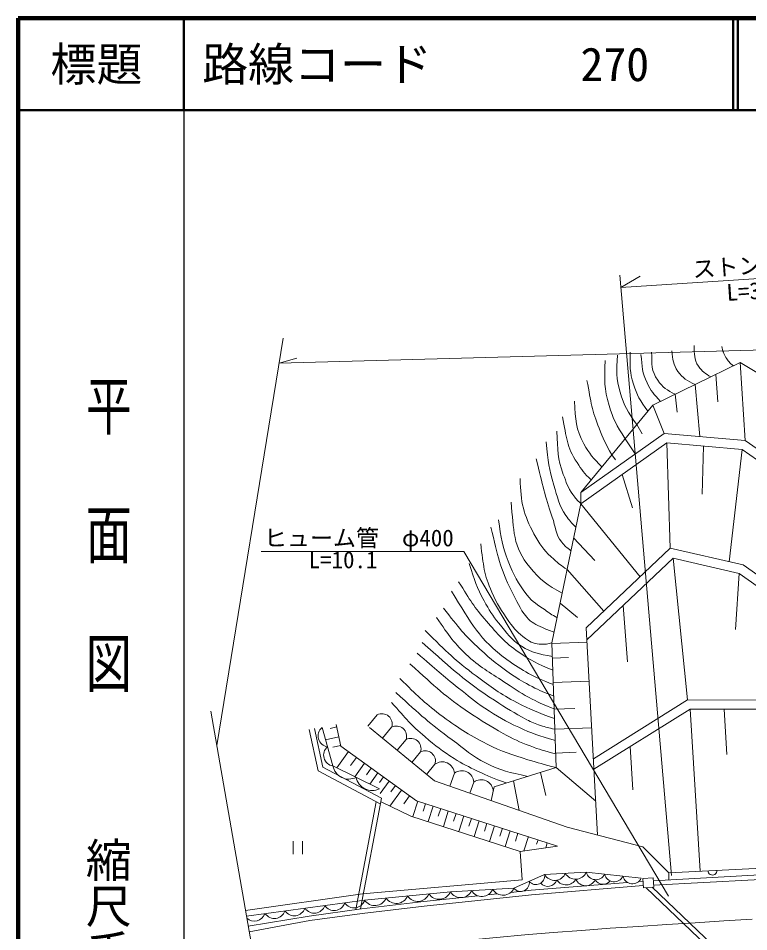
# Model space of a CAD drawing. Units: millimetres, scale not verified. Extents: x 40000 to 680000, y 20000 to 380000.
# Drawn here: x 40000 to 119452, y 280706 to 380000 of the extents above; entities that cross this region are included whole.
import ezdxf
from ezdxf.enums import TextEntityAlignment as Align

# ---------------------------------------------------------------- set-up
doc = ezdxf.new("R2010")
doc.units = ezdxf.units.MM
doc.header["$LTSCALE"] = 1000
doc.linetypes.add('CHAIN', pattern=[18.5, 12, -1.5, 3.5, -1.5])
for name, color, linetype, lineweight in [('M-BGD', 7, 'Continuous', 13), ('M-BMK', 2, 'CHAIN', 13), ('M-STR-HTXT', 7, 'Continuous', 13), ('M-TTL', 2, 'Continuous', 140), ('M-TTL-BAND', 7, 'Continuous', 25), ('M-TTL-LINE', 7, 'Continuous', 50)]:
    doc.layers.add(name, color=color, linetype=linetype, lineweight=lineweight)
doc.layers.add('M-TTL-TXT', color=7, linetype='Continuous')
doc.styles.add('@ＭＳ ゴシック', font='')
doc.styles.add('ＭＳ ゴシック', font='')
doc.styles.get('@ＭＳ ゴシック').set_extended_font_data('@MS Gothic')
doc.styles.get('ＭＳ ゴシック').set_extended_font_data('MS Gothic')

msp = doc.modelspace()

# ---------------------------------------------------------------- linework, layer by layer
at = {"layer": 'M-BGD'}
for p, q in [((118535, 342580), (119079, 334093)), ((115884, 341289), (116097, 338292)), ((113616, 340185), (114126, 334535)), ((111437, 339123), (111652, 337188)), ((109011, 337942), (110259, 334880)), ((107266, 335827), (107870, 334841)), ((105999, 334291), (107096, 332641)), ((110536, 333851), (110921, 322405)), ((114540, 333494), (114394, 328282)), ((118726, 333120), (117329, 320928)), ((104557, 332543), (104948, 331986)), ((105691, 330421), (106816, 326791)), ((101178, 327227), (107638, 319299)), ((100408, 323519), (102728, 321065)), ((111219, 321310), (112787, 305918)), ((99693, 320080), (103676, 315553)), ((118416, 319652), (118013, 313568)), ((98931, 316410), (100823, 314853)), ((105800, 316185), (106273, 310028)), ((101770, 313750), (103011, 291217)), ((98039, 312039), (101856, 312177)), ((98096, 310456), (99838, 310519)), ((98191, 307810), (102089, 307950)), ((98296, 304889), (100542, 304970)), ((113072, 304917), (114154, 287296)), ((116767, 304901), (117076, 299980)), ((78035, 303059), (79039, 304279)), ((74648, 302962), (73921, 302809)), ((79629, 301746), (80608, 302935)), ((98374, 302712), (102370, 302856)), ((74878, 301875), (73421, 301567)), ((75071, 300965), (74215, 300784)), ((81224, 300433), (82177, 301592)), ((75901, 300287), (74633, 298529)), ((82818, 299120), (83746, 300248)), ((98467, 300129), (100667, 300208)), ((106543, 300832), (106827, 296129)), ((76781, 299653), (76146, 298774)), ((77660, 299018), (76606, 297558)), ((84412, 297807), (85315, 298904)), ((78390, 298492), (77863, 297761)), ((79120, 297965), (78245, 296752)), ((86939, 296524), (87431, 297934)), ((96818, 298032), (97385, 295497)), ((98523, 298560), (102809, 294881)), ((79727, 297527), (79289, 296921)), ((80333, 297090), (79353, 295731)), ((89126, 295761), (89546, 296964)), ((93863, 297118), (94476, 293895)), ((81692, 296109), (80432, 294364)), ((81013, 296600), (80522, 295920)), ((77234, 283182), (79491, 295213)), ((82565, 295480), (81935, 294607)), ((76712, 283110), (78913, 294841)), ((83459, 294891), (82929, 293236)), ((84287, 294626), (84022, 293799)), ((85115, 294362), (84582, 292699)), ((85946, 294096), (85680, 293264)), ((86777, 293829), (86243, 292160)), ((87612, 293562), (87345, 292728)), ((88446, 293295), (87910, 291619)), ((89284, 293027), (89016, 292189)), ((90123, 292759), (89584, 291075)), ((90964, 292489), (90695, 291648)), ((91806, 292220), (91265, 290530)), ((92651, 291950), (92380, 291104)), ((93496, 291679), (92953, 289982)), ((94345, 291407), (94073, 290559)), ((95479, 291045), (94984, 289499)), ((69883, 289146), (69883, 290546)), ((70933, 289146), (70933, 290546)), ((96538, 290705), (96384, 290224)), ((97544, 290384), (97370, 289839)), ((97247, 286925), (101775, 287173)), ((101775, 287173), (107766, 286511)), ((110746, 287125), (110745, 286346)), ((93907, 285434), (97247, 286925)), ((107506, 286178), (107947, 286214)), ((77674, 284136), (87005, 285047)), ((87005, 285047), (93907, 285434)), ((117349, 276848), (108280, 285489)), ((117533, 277365), (108958, 285534)), ((64834, 282385), (77674, 284136)), ((91073, 284715), (92107, 284824))]:
    msp.add_line(p, q, dxfattribs=at)
for points in [[(91441, 294954), (91761, 296468), (98523, 298560), (98037, 312102), (101184, 327258), (101190, 328461), (109011, 337942), (118535, 342580), (126528, 337776), (137839, 321048), (138081, 317071), (140152, 310556), (144385, 305186), (155466, 303193)], [(101190, 328461), (110259, 334880), (119079, 334093), (137839, 321048)], [(101178, 327227), (110536, 333851), (118726, 333120), (137916, 319776)], [(101770, 313750), (110921, 322405), (118831, 320582), (144527, 302507), (155749, 303211)], [(101842, 312441), (111219, 321310), (118416, 319652), (144239, 301486), (155812, 302212)], [(102554, 299515), (112787, 305918), (120883, 305884), (139601, 295448), (168568, 297094)], [(102616, 298375), (113072, 304917), (120621, 304885), (139368, 294433), (169394, 296140)], [(73042, 302896), (74230, 298727), (79282, 296242)], [(74593, 303219), (75090, 300872), (83317, 294937), (98666, 290025)], [(78220, 302907), (85259, 297110), (99705, 292071), (107932, 289945), (110746, 287125)], [(71633, 302683), (72617, 298188), (79375, 294595)], [(72219, 302812), (73144, 298588), (79491, 295213)], [(79478, 294828), (82708, 293255), (94607, 289445), (98666, 290025)], [(109070, 286255), (119998, 286849), (135735, 288008), (149621, 288891), (166096, 289996), (174880, 290562)], [(109103, 285756), (120030, 286350), (135769, 287509), (149654, 288393), (166129, 289497), (174912, 290063)], [(64725, 283008), (77449, 284814), (94795, 286346), (94607, 289445)], [(110746, 287125), (125246, 287851), (128927, 288615), (142345, 289360)], [(93563, 284977), (95794, 285213), (106252, 286075)], [(65127, 280711), (71704, 281918), (77409, 282701), (84161, 283483), (95840, 284715), (107980, 285715)], [(65024, 281302), (71628, 282412), (77346, 283197), (84106, 283980), (90020, 284604)]]:
    msp.add_lwpolyline(points, dxfattribs=at)
msp.add_lwpolyline([(107996, 285470), (109117, 285544), (109049, 286570), (107929, 286497)], close=True, dxfattribs=at)
for centre, radius, start, end in [((79556, 303294), 1112, 341.17167, 117.68111), ((73809, 301987), 1189, 130.17134, 261.61919), ((81125, 301950), 1112, 341.17167, 117.68111), ((82694, 300607), 1112, 341.17167, 117.68111), ((74403, 299903), 1189, 130.17134, 261.61919), ((84263, 299263), 1112, 341.17167, 117.68111), ((86116, 297858), 1317, 3.29221, 127.42057), ((75963, 299062), 1765, 190.92694, 296.69684), ((88231, 296888), 1317, 3.29221, 127.42057), ((78489, 297819), 1765, 190.92694, 296.69684), ((90346, 295918), 1317, 3.29221, 127.42057), ((98348, 287554), 1268, 209.7506, 336.53166), ((100612, 287678), 1268, 209.7506, 336.53166), ((102814, 287431), 1071, 193.94924, 333.42834), ((115499, 287363), 500, 182.86413, 2.86413), ((94641, 286033), 947, 219.18698, 8.91362), ((96311, 286778), 947, 219.18698, 8.91362), ((97597, 286678), 1044, 221.98059, 339.1423), ((99581, 287060), 1259, 216.7951, 328.96381), ((101717, 286838), 1140, 201.99624, 335.32819), ((103609, 286837), 979, 209.00309, 321.76182), ((104811, 287211), 1071, 193.94924, 333.42834), ((106808, 286990), 1071, 193.94924, 333.42834), ((85777, 285562), 1331, 213.87732, 337.27527), ((88122, 285709), 1298, 210.64109, 335.76934), ((90422, 285838), 1298, 210.64109, 335.76934), ((92723, 285967), 1298, 210.64109, 335.76934), ((76524, 284493), 1203, 212.75668, 342.77615), ((78779, 284878), 1331, 213.87732, 337.27527), ((81111, 285106), 1331, 213.87732, 337.27527), ((83444, 285334), 1331, 213.87732, 337.27527), ((70023, 283637), 1203, 214.37549, 341.15734), ((72190, 283922), 1203, 213.83342, 341.69941), ((74357, 284207), 1203, 213.29384, 342.23899), ((65688, 283066), 1203, 227.10319, 340.06537), ((67856, 283352), 1203, 214.92014, 340.61269)]:
    msp.add_arc(centre, radius, start, end, dxfattribs=at)
for points, knots in [([(108461, 337276), (107631, 338474), (107286, 338988), (106904, 340237), (106504, 341542), (106531, 342195), (106572, 343716)], [0, 0, 0, 0, 1, 1, 1, 2, 2, 2, 2]), ([(111437, 339123), (110566, 339576), (110104, 339880), (109554, 340651), (108842, 341648), (108905, 342447), (108891, 343716)], [0, 0, 0, 0, 1, 1, 1, 2, 2, 2, 2]), ([(113616, 340185), (112756, 340610), (112268, 340849), (111749, 341604), (111232, 342354), (111179, 342890), (111086, 343840)], [0, 0, 0, 0, 1, 1, 1, 2, 2, 2, 2]), ([(115333, 341021), (114703, 341377), (114375, 341608), (113985, 342184), (113485, 342922), (113532, 343492), (113529, 344420)], [0, 0, 0, 0, 1, 1, 1, 2, 2, 2, 2]), ([(117779, 342212), (117379, 342575), (117217, 342726), (116966, 343136), (116705, 343564), (116650, 343790), (116511, 344337)], [0, 0, 0, 0, 1, 1, 1, 2, 2, 2, 2]), ([(105999, 334291), (105057, 335784), (104712, 336414), (104253, 337918), (103695, 339751), (103775, 340655), (103839, 342805)], [0, 0, 0, 0, 1, 1, 1, 2, 2, 2, 2]), ([(107266, 335827), (106293, 337254), (105876, 337872), (105454, 339368), (105027, 340882), (105071, 341638), (105164, 343384)], [0, 0, 0, 0, 1, 1, 1, 2, 2, 2, 2]), ([(109841, 338346), (109108, 339131), (108822, 339492), (108394, 340361), (107847, 341475), (107844, 342097), (107732, 343467)], [0, 0, 0, 0, 1, 1, 1, 2, 2, 2, 2]), ([(101851, 340610), (102312, 338198), (102396, 337369), (103177, 335434), (103644, 334273), (103841, 333829), (104557, 332543)], [0, 0, 0, 0, 1, 1, 1, 2, 2, 2, 2]), ([(100485, 338374), (100647, 336343), (100611, 335354), (101520, 333736), (102127, 332655), (102504, 332186), (103488, 331247)], [0, 0, 0, 0, 1, 1, 1, 2, 2, 2, 2]), ([(99201, 336676), (99630, 334438), (99653, 333405), (100775, 331707), (101299, 330913), (101545, 330558), (102307, 329816)], [0, 0, 0, 0, 1, 1, 1, 2, 2, 2, 2]), ([(98580, 335102), (98701, 332990), (98635, 332153), (99284, 330423), (99617, 329535), (99750, 328986), (100319, 328228), (100624, 327822), (100759, 327655), (101184, 327258)], [0, 0, 0, 0, 1, 1, 1, 2, 2, 2, 3, 3, 3, 3]), ([(97420, 333943), (97659, 331779), (97699, 331036), (98249, 329263), (98662, 327932), (98767, 327087), (99574, 325950), (99950, 325419), (100117, 325191), (100648, 324676)], [0, 0, 0, 0, 1, 1, 1, 2, 2, 2, 3, 3, 3, 3]), ([(96344, 332121), (97076, 329097), (97231, 328205), (98083, 325785), (98462, 324708), (98381, 323923), (99118, 323052), (99463, 322645), (99638, 322455), (100118, 322122)], [0, 0, 0, 0, 1, 1, 1, 2, 2, 2, 3, 3, 3, 3]), ([(94604, 329967), (94585, 329745), (94600, 329664), (94604, 329470), (94663, 327080), (95122, 325669), (96302, 323590), (96899, 322540), (97348, 321992), (98249, 321188), (98779, 320715), (99001, 320533), (99693, 320080)], [0, 0, 0, 0, 1, 1, 1, 2, 2, 2, 3, 3, 3, 4, 4, 4, 4]), ([(93611, 327400), (93887, 324389), (93792, 322524), (95640, 320319), (96769, 318972), (97527, 318378), (99161, 317518)], [0, 0, 0, 0, 1, 1, 1, 2, 2, 2, 2]), ([(92244, 325495), (92523, 323440), (92609, 322661), (93279, 320981), (93892, 319448), (94331, 318595), (95350, 317296), (95959, 316518), (96491, 316252), (97296, 315680), (97794, 315327), (97973, 315205), (98602, 314823)], [0, 0, 0, 0, 1, 1, 1, 2, 2, 2, 3, 3, 3, 4, 4, 4, 4]), ([(91416, 324667), (92222, 321443), (92363, 320281), (93652, 317751), (94238, 316602), (94491, 315892), (95308, 314894), (95812, 314279), (96289, 314115), (97006, 313776), (97489, 313547), (97686, 313469), (98283, 313287)], [0, 0, 0, 0, 1, 1, 1, 2, 2, 2, 3, 3, 3, 4, 4, 4, 4]), ([(90298, 322886), (90605, 320502), (90640, 319551), (91499, 317627), (92087, 316310), (92518, 315608), (93362, 314438), (93958, 313613), (94358, 313170), (95184, 312575), (95770, 312153), (96202, 311969), (96924, 311953), (97362, 311944), (97577, 311970), (98037, 312102)], [0, 0, 0, 0, 1, 1, 1, 2, 2, 2, 3, 3, 3, 4, 4, 4, 5, 5, 5, 5]), ([(89055, 320733), (89672, 318829), (89835, 318162), (90670, 316674), (91231, 315677), (91556, 315113), (92285, 314231), (93153, 313182), (93576, 312471), (94729, 311746), (95900, 311010), (96603, 310890), (98090, 310627)], [0, 0, 0, 0, 1, 1, 1, 2, 2, 2, 3, 3, 3, 4, 4, 4, 4]), ([(87896, 318745), (89169, 316701), (89580, 316021), (90919, 314480), (92172, 313038), (92869, 312172), (94439, 311084), (95781, 310153), (96412, 309860), (98143, 309144)], [0, 0, 0, 0, 1, 1, 1, 2, 2, 2, 3, 3, 3, 3]), ([(87109, 317710), (89328, 314186), (90116, 312471), (93155, 310297), (94977, 308993), (95875, 308479), (98200, 307567)], [0, 0, 0, 0, 1, 1, 1, 2, 2, 2, 2]), ([(86239, 315888), (87962, 313721), (88485, 312987), (90215, 311415), (91485, 310262), (92246, 309665), (93652, 308682), (94484, 308100), (94985, 307820), (95888, 307357), (96782, 306899), (97120, 306766), (98244, 306324)], [0, 0, 0, 0, 1, 1, 1, 2, 2, 2, 3, 3, 3, 4, 4, 4, 4]), ([(85494, 314852), (86896, 312825), (87396, 312071), (88973, 310628), (90436, 309289), (91461, 308786), (93114, 307688), (94172, 306985), (94757, 306569), (95888, 305990), (96804, 305521), (97148, 305373), (98295, 304918)], [0, 0, 0, 0, 1, 1, 1, 2, 2, 2, 3, 3, 3, 4, 4, 4, 4]), ([(84252, 313444), (86727, 311029), (87465, 310233), (89801, 308516), (91467, 307292), (92395, 306568), (94232, 305618), (95777, 304818), (96396, 304573), (98332, 303878)], [0, 0, 0, 0, 1, 1, 1, 2, 2, 2, 3, 3, 3, 3]), ([(83920, 312161), (87471, 309061), (88479, 307996), (91789, 305866), (93137, 304998), (93888, 304498), (95308, 303754), (95867, 303461), (96202, 303335), (96799, 303133), (97401, 302930), (97631, 302881), (98374, 302722)], [0, 0, 0, 0, 1, 1, 1, 2, 2, 2, 3, 3, 3, 4, 4, 4, 4]), ([(98418, 301477), (96540, 302052), (95942, 302235), (94439, 302926), (92938, 303615), (92140, 304100), (90753, 304996), (89571, 305760), (88999, 306317), (87896, 307191), (86087, 308624), (85524, 309139), (83382, 311001)], [0, 0, 0, 0, 1, 1, 1, 2, 2, 2, 3, 3, 3, 4, 4, 4, 4]), ([(82595, 309842), (85521, 307214), (86363, 306325), (89097, 304499), (90486, 303572), (91279, 303071), (92741, 302263), (93850, 301651), (94496, 301344), (95681, 300897), (96748, 300494), (97150, 300382), (98470, 300038)], [0, 0, 0, 0, 1, 1, 1, 2, 2, 2, 3, 3, 3, 4, 4, 4, 4]), ([(81519, 308226), (83432, 306318), (84050, 305711), (85867, 304334), (87755, 302902), (88893, 302184), (91002, 301104), (92651, 300259), (93663, 299957), (95433, 299406), (96628, 299034), (97050, 298914), (98523, 298560)], [0, 0, 0, 0, 1, 1, 1, 2, 2, 2, 3, 3, 3, 4, 4, 4, 4]), ([(81063, 306694), (83886, 304176), (84668, 303399), (87192, 301559), (88602, 300531), (89315, 299811), (90877, 299033), (92541, 298205), (93335, 298048), (95413, 297598)], [0, 0, 0, 0, 1, 1, 1, 2, 2, 2, 3, 3, 3, 3]), ([(80608, 305618), (82216, 303803), (82699, 303207), (84252, 301891), (85424, 300897), (86105, 300358), (87399, 299530), (88356, 298918), (88942, 298655), (89966, 298164), (91152, 297595), (91585, 297439), (93074, 296874)], [0, 0, 0, 0, 1, 1, 1, 2, 2, 2, 3, 3, 3, 4, 4, 4, 4])]:
    msp.add_open_spline(points, degree=3, knots=knots, dxfattribs=at)
at = {"layer": 'M-BMK'}
msp.add_lwpolyline([(119824, 282063), (116732, 281875), (113639, 281685), (110547, 281490), (107455, 281288), (104364, 281076), (101274, 280852), (98185, 280613), (95097, 280357), (92011, 280081), (88927, 279784), (85845, 279461), (82767, 279112), (79691, 278734), (79637, 278727)], dxfattribs=at)
at = {"layer": 'M-STR-HTXT'}
for p, q in [((105534, 350728), (136295, 352779)), ((111049, 286807), (105420, 352072)), ((105534, 350728), (107625, 351970)), ((61589, 300945), (68809, 345223)), ((68365, 342500), (70282, 343070)), ((60936, 304678), (73282, 234080))]:
    msp.add_line(p, q, dxfattribs=at)
for points in [[(68365, 342500), (225640, 346805), (391695, 327955)], [(110717, 284575), (88448, 322047), (66423, 322047)]]:
    msp.add_lwpolyline(points, dxfattribs=at)
at = {"layer": 'M-TTL'}
for p, q in [((40000, 380000), (40000, 20000)), ((680000, 380000), (40000, 380000))]:
    msp.add_line(p, q, dxfattribs=at)
at = {"layer": 'M-TTL-BAND'}
msp.add_line((58000, 370000), (58000, 20000), dxfattribs=at)
at = {"layer": 'M-TTL-LINE'}
for p, q in [((58000, 380000), (58000, 370000)), ((117750, 380000), (117750, 370000)), ((118250, 380000), (118250, 370000)), ((40000, 370000), (680000, 370000))]:
    msp.add_line(p, q, dxfattribs=at)

# ---------------------------------------------------------------- texts
at = {"layer": 'M-STR-HTXT', "style": 'ＭＳ ゴシック'}
for s, p in [('ストンガード', (120915, 351754)), ('L=30.0', (120857, 348968))]:
    msp.add_text(s, height=1833, rotation=3.814, dxfattribs=at).set_placement(p, align=Align.BOTTOM_CENTER)
msp.add_text('ヒューム管\u3000φ400', height=1833, dxfattribs=at).set_placement((77048, 322047), align=Align.BOTTOM_CENTER)
msp.add_text('L=10.1', height=1833, dxfattribs=at).set_placement((75329, 322047), align=Align.TOP_CENTER)
at = {"layer": 'M-TTL-BAND', "style": '@ＭＳ ゴシック', "width": 1.4}
msp.add_text('平  面  図', height=3666, rotation=270, dxfattribs=at).set_placement((49777, 306475), align=Align.MIDDLE_RIGHT)
at = {"layer": 'M-TTL-BAND', "style": '@ＭＳ ゴシック'}
msp.add_text('縮尺千分の一', height=3666, rotation=270, dxfattribs=at).set_placement((49777, 261030), align=Align.MIDDLE_RIGHT)
at = {"layer": 'M-TTL-TXT', "style": 'ＭＳ ゴシック'}
msp.add_text('標題', height=3666, dxfattribs=at).set_placement((48500, 375000), align=Align.MIDDLE_CENTER)
for s, p in [('路線コード', (60000, 375000)), ('270', (101142, 375000))]:
    msp.add_text(s, height=3666, dxfattribs=at).set_placement(p, align=Align.MIDDLE_LEFT)

doc.saveas('drawing.dxf')
